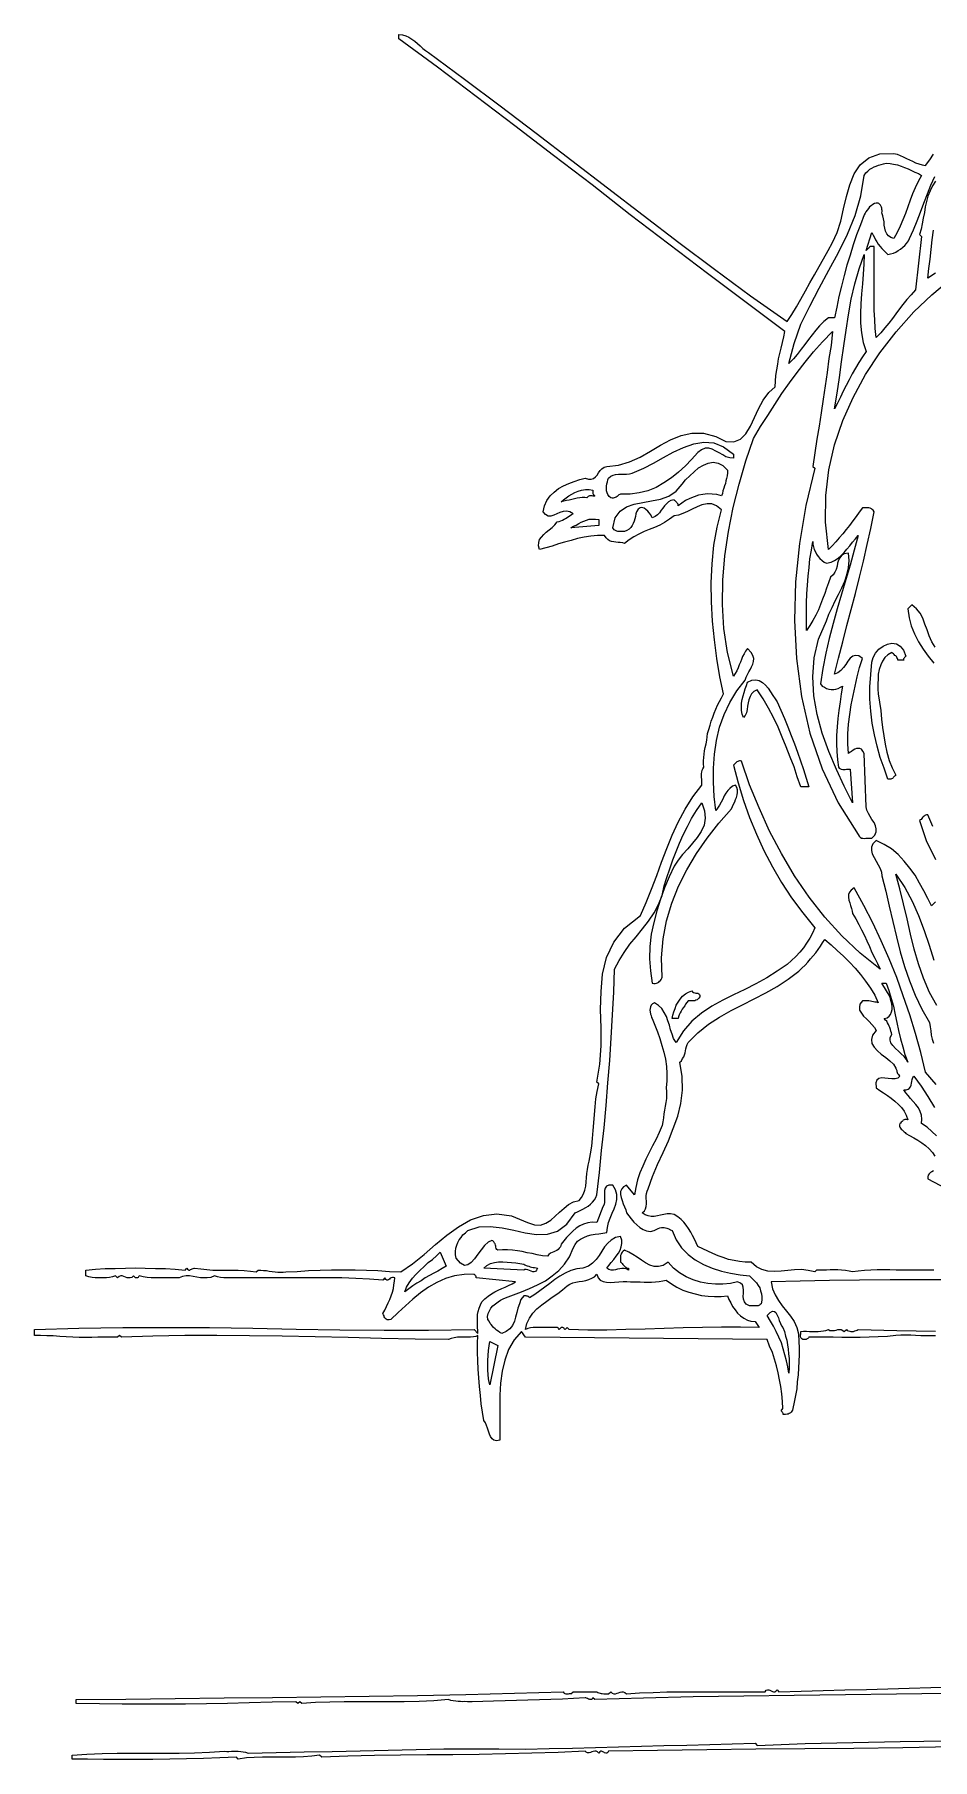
# Model space of a CAD drawing. Extents: x 0.05 to 8.44, y 0.03 to 7.1.
# Drawn here: x 0.05 to 3.03, y 0.81 to 6.55 of the extents above; entities that cross this region are included whole.
import ezdxf

# ---------------------------------------------------------------- set-up
doc = ezdxf.new("R2010")
doc.units = 0
doc.layers.add('1', color=7, linetype='Continuous')

msp = doc.modelspace()

# ---------------------------------------------------------------- linework, layer by layer
for points in [[(3.093, 2.408), (2.99, 2.408), (2.888, 2.408), (2.787, 2.407), (2.687, 2.406), (2.589, 2.403), (2.493, 2.401), (2.497, 2.378), (2.506, 2.358), (2.517, 2.339), (2.53, 2.321), (2.544, 2.304), (2.557, 2.287), (2.569, 2.269), (2.578, 2.25), (2.584, 2.228), (2.585, 2.203), (2.586, 2.182), (2.586, 2.16), (2.585, 2.137), (2.584, 2.115), (2.583, 2.092), (2.58, 2.069), (2.578, 2.046), (2.574, 2.023), (2.57, 2.001), (2.565, 1.98), (2.564, 1.975), (2.562, 1.972), (2.56, 1.968), (2.557, 1.966), (2.553, 1.964), (2.55, 1.962), (2.546, 1.961), (2.541, 1.96), (2.537, 1.96), (2.532, 1.96), (2.533, 1.962), (2.533, 1.964), (2.532, 1.966), (2.531, 1.967), (2.53, 1.969), (2.529, 1.97), (2.527, 1.972), (2.526, 1.973), (2.532, 1.98), (2.531, 2.004), (2.529, 2.029), (2.525, 2.053), (2.521, 2.076), (2.516, 2.099), (2.511, 2.122), (2.504, 2.144), (2.497, 2.166), (2.488, 2.188), (2.48, 2.21), (1.677, 2.217), (1.664, 2.236), (1.639, 2.208), (1.621, 2.176), (1.608, 2.141), (1.599, 2.104), (1.594, 2.065), (1.592, 2.025), (1.592, 1.986), (1.592, 1.947), (1.592, 1.909), (1.592, 1.875), (1.581, 1.873), (1.572, 1.875), (1.566, 1.88), (1.561, 1.887), (1.557, 1.895), (1.554, 1.905), (1.551, 1.915), (1.548, 1.924), (1.544, 1.933), (1.539, 1.94), (1.534, 1.968), (1.53, 1.996), (1.527, 2.024), (1.524, 2.053), (1.522, 2.082), (1.52, 2.111), (1.519, 2.139), (1.518, 2.168), (1.518, 2.196), (1.519, 2.223), (1.512, 2.22), (1.504, 2.218), (1.494, 2.217), (1.484, 2.217), (1.473, 2.217), (1.462, 2.217), (1.451, 2.217), (1.44, 2.215), (1.43, 2.213), (1.421, 2.21), (1.31, 2.211), (1.199, 2.213), (1.088, 2.216), (0.978, 2.218), (0.869, 2.221), (0.76, 2.222), (0.652, 2.223), (0.545, 2.223), (0.439, 2.221), (0.335, 2.217), (0.328, 2.223), (0.322, 2.217), (0.317, 2.217), (0.311, 2.217), (0.304, 2.217), (0.297, 2.217), (0.289, 2.217), (0.281, 2.217), (0.274, 2.217), (0.267, 2.217), (0.261, 2.217), (0.256, 2.217), (0.236, 2.216), (0.215, 2.216), (0.194, 2.216), (0.173, 2.217), (0.151, 2.219), (0.13, 2.22), (0.108, 2.222), (0.087, 2.222), (0.066, 2.223), (0.046, 2.223), (0.046, 2.243), (0.193, 2.247), (0.339, 2.25), (0.483, 2.25), (0.627, 2.249), (0.771, 2.247), (0.915, 2.244), (1.06, 2.242), (1.207, 2.241), (1.355, 2.241), (1.506, 2.243), (1.519, 2.23), (1.519, 2.24), (1.518, 2.25), (1.518, 2.261), (1.518, 2.271), (1.518, 2.282), (1.518, 2.293), (1.52, 2.303), (1.523, 2.314), (1.527, 2.325), (1.532, 2.335), (1.542, 2.345), (1.553, 2.354), (1.564, 2.361), (1.575, 2.368), (1.586, 2.373), (1.598, 2.379), (1.61, 2.384), (1.621, 2.389), (1.633, 2.395), (1.644, 2.401), (1.513, 2.414), (1.513, 2.416), (1.513, 2.418), (1.513, 2.42), (1.511, 2.421), (1.51, 2.423), (1.509, 2.424), (1.507, 2.426), (1.506, 2.427), (1.473, 2.426), (1.441, 2.421), (1.411, 2.412), (1.382, 2.399), (1.355, 2.383), (1.328, 2.365), (1.303, 2.344), (1.278, 2.322), (1.254, 2.299), (1.23, 2.276), (1.224, 2.275), (1.22, 2.275), (1.217, 2.275), (1.214, 2.277), (1.212, 2.279), (1.21, 2.282), (1.208, 2.285), (1.207, 2.288), (1.205, 2.292), (1.203, 2.296), (1.21, 2.307), (1.215, 2.319), (1.221, 2.331), (1.226, 2.342), (1.231, 2.355), (1.235, 2.367), (1.238, 2.379), (1.24, 2.391), (1.242, 2.403), (1.243, 2.414), (1.238, 2.416), (1.235, 2.416), (1.231, 2.415), (1.228, 2.413), (1.225, 2.41), (1.222, 2.408), (1.219, 2.407), (1.216, 2.407), (1.213, 2.409), (1.21, 2.414), (1.203, 2.407), (1.159, 2.41), (1.113, 2.412), (1.067, 2.414), (1.021, 2.414), (0.975, 2.414), (0.929, 2.414), (0.883, 2.414), (0.837, 2.414), (0.793, 2.414), (0.75, 2.414), (0.741, 2.414), (0.731, 2.414), (0.721, 2.414), (0.71, 2.414), (0.699, 2.414), (0.687, 2.414), (0.675, 2.414), (0.664, 2.416), (0.654, 2.418), (0.644, 2.421), (0.632, 2.416), (0.62, 2.414), (0.609, 2.414), (0.597, 2.415), (0.585, 2.417), (0.573, 2.419), (0.561, 2.421), (0.55, 2.421), (0.538, 2.419), (0.526, 2.414), (0.515, 2.414), (0.502, 2.414), (0.489, 2.414), (0.476, 2.414), (0.462, 2.414), (0.447, 2.414), (0.433, 2.414), (0.42, 2.416), (0.407, 2.418), (0.394, 2.421), (0.393, 2.419), (0.391, 2.418), (0.39, 2.416), (0.388, 2.415), (0.387, 2.414), (0.385, 2.414), (0.383, 2.414), (0.381, 2.414), (0.375, 2.421), (0.369, 2.416), (0.364, 2.414), (0.359, 2.414), (0.354, 2.415), (0.348, 2.417), (0.343, 2.419), (0.337, 2.421), (0.333, 2.421), (0.327, 2.419), (0.322, 2.414), (0.315, 2.421), (0.305, 2.418), (0.295, 2.416), (0.285, 2.415), (0.275, 2.414), (0.266, 2.414), (0.256, 2.414), (0.247, 2.415), (0.237, 2.416), (0.227, 2.418), (0.217, 2.421), (0.217, 2.44), (0.249, 2.443), (0.281, 2.445), (0.314, 2.446), (0.348, 2.447), (0.381, 2.448), (0.414, 2.447), (0.448, 2.446), (0.481, 2.445), (0.513, 2.443), (0.546, 2.44), (0.552, 2.447), (0.554, 2.443), (0.557, 2.441), (0.559, 2.44), (0.562, 2.44), (0.564, 2.442), (0.567, 2.443), (0.57, 2.444), (0.573, 2.446), (0.576, 2.447), (0.578, 2.447), (0.598, 2.444), (0.618, 2.442), (0.638, 2.44), (0.659, 2.44), (0.68, 2.44), (0.701, 2.44), (0.722, 2.44), (0.743, 2.439), (0.763, 2.437), (0.782, 2.434), (0.789, 2.44), (0.798, 2.44), (0.807, 2.439), (0.817, 2.439), (0.826, 2.437), (0.835, 2.436), (0.845, 2.435), (0.854, 2.433), (0.863, 2.433), (0.872, 2.433), (0.881, 2.434), (0.918, 2.436), (0.956, 2.439), (0.995, 2.44), (1.033, 2.441), (1.072, 2.441), (1.111, 2.441), (1.149, 2.44), (1.187, 2.439), (1.225, 2.436), (1.263, 2.434), (1.302, 2.461), (1.34, 2.492), (1.378, 2.525), (1.416, 2.556), (1.454, 2.584), (1.494, 2.607), (1.537, 2.622), (1.582, 2.627), (1.631, 2.62), (1.684, 2.598), (1.707, 2.591), (1.727, 2.59), (1.745, 2.596), (1.761, 2.606), (1.776, 2.619), (1.79, 2.633), (1.805, 2.646), (1.82, 2.658), (1.836, 2.667), (1.855, 2.671), (1.863, 2.682), (1.87, 2.694), (1.874, 2.706), (1.877, 2.719), (1.879, 2.733), (1.88, 2.747), (1.881, 2.761), (1.883, 2.775), (1.885, 2.789), (1.888, 2.802), (1.893, 2.827), (1.897, 2.852), (1.9, 2.878), (1.902, 2.904), (1.904, 2.93), (1.906, 2.957), (1.908, 2.983), (1.911, 3.009), (1.915, 3.034), (1.921, 3.059), (1.914, 3.065), (1.924, 3.124), (1.928, 3.185), (1.928, 3.245), (1.926, 3.306), (1.928, 3.366), (1.933, 3.424), (1.946, 3.479), (1.97, 3.53), (2.006, 3.576), (2.059, 3.618), (2.078, 3.662), (2.096, 3.706), (2.113, 3.751), (2.129, 3.796), (2.146, 3.841), (2.164, 3.886), (2.184, 3.929), (2.207, 3.972), (2.233, 4.013), (2.263, 4.052), (2.263, 4.058), (2.263, 4.064), (2.263, 4.071), (2.262, 4.077), (2.262, 4.083), (2.262, 4.09), (2.263, 4.095), (2.264, 4.101), (2.266, 4.106), (2.269, 4.111), (2.268, 4.122), (2.268, 4.132), (2.269, 4.143), (2.27, 4.155), (2.272, 4.166), (2.274, 4.177), (2.277, 4.189), (2.279, 4.201), (2.281, 4.212), (2.282, 4.223), (2.286, 4.237), (2.29, 4.251), (2.294, 4.264), (2.299, 4.278), (2.304, 4.291), (2.309, 4.304), (2.315, 4.317), (2.321, 4.33), (2.328, 4.342), (2.335, 4.355), (2.323, 4.412), (2.313, 4.472), (2.305, 4.534), (2.298, 4.597), (2.295, 4.661), (2.294, 4.724), (2.297, 4.787), (2.303, 4.849), (2.314, 4.909), (2.328, 4.967), (2.312, 4.98), (2.296, 4.986), (2.28, 4.987), (2.263, 4.983), (2.247, 4.977), (2.231, 4.969), (2.215, 4.961), (2.2, 4.954), (2.185, 4.949), (2.171, 4.947), (2.155, 4.935), (2.139, 4.924), (2.123, 4.916), (2.106, 4.908), (2.088, 4.901), (2.071, 4.894), (2.054, 4.886), (2.037, 4.877), (2.021, 4.867), (2.006, 4.855), (2, 4.857), (1.992, 4.858), (1.985, 4.858), (1.977, 4.859), (1.97, 4.86), (1.963, 4.861), (1.956, 4.864), (1.95, 4.868), (1.945, 4.873), (1.94, 4.881), (1.916, 4.881), (1.894, 4.879), (1.872, 4.876), (1.85, 4.871), (1.829, 4.865), (1.807, 4.859), (1.787, 4.853), (1.766, 4.846), (1.745, 4.84), (1.723, 4.835), (1.72, 4.847), (1.721, 4.858), (1.724, 4.868), (1.73, 4.876), (1.738, 4.884), (1.746, 4.892), (1.756, 4.9), (1.766, 4.908), (1.775, 4.917), (1.782, 4.927), (1.789, 4.928), (1.794, 4.93), (1.8, 4.932), (1.805, 4.935), (1.81, 4.938), (1.815, 4.941), (1.82, 4.944), (1.825, 4.948), (1.83, 4.951), (1.835, 4.953), (1.824, 4.96), (1.813, 4.962), (1.802, 4.961), (1.791, 4.958), (1.781, 4.953), (1.771, 4.949), (1.761, 4.946), (1.752, 4.946), (1.744, 4.951), (1.736, 4.96), (1.74, 4.98), (1.748, 4.997), (1.759, 5.013), (1.772, 5.025), (1.787, 5.037), (1.803, 5.046), (1.821, 5.054), (1.839, 5.061), (1.857, 5.067), (1.875, 5.072), (1.886, 5.068), (1.895, 5.068), (1.903, 5.071), (1.909, 5.076), (1.915, 5.082), (1.92, 5.089), (1.925, 5.097), (1.931, 5.103), (1.938, 5.108), (1.947, 5.111), (1.986, 5.115), (2.023, 5.126), (2.058, 5.142), (2.092, 5.161), (2.125, 5.181), (2.159, 5.199), (2.194, 5.213), (2.23, 5.221), (2.268, 5.221), (2.309, 5.21), (2.342, 5.194), (2.369, 5.192), (2.391, 5.201), (2.409, 5.219), (2.424, 5.244), (2.438, 5.273), (2.451, 5.302), (2.467, 5.331), (2.485, 5.356), (2.506, 5.375), (2.507, 5.394), (2.509, 5.413), (2.512, 5.432), (2.515, 5.45), (2.518, 5.468), (2.522, 5.486), (2.526, 5.504), (2.531, 5.523), (2.535, 5.541), (2.539, 5.559), (2.41, 5.655), (2.282, 5.752), (2.153, 5.849), (2.025, 5.947), (1.898, 6.046), (1.77, 6.144), (1.642, 6.242), (1.513, 6.34), (1.385, 6.437), (1.256, 6.532), (1.256, 6.546), (1.268, 6.545), (1.279, 6.542), (1.289, 6.537), (1.299, 6.531), (1.309, 6.524), (1.318, 6.516), (1.327, 6.508), (1.336, 6.5), (1.345, 6.493), (1.355, 6.486), (1.474, 6.398), (1.593, 6.309), (1.712, 6.218), (1.831, 6.127), (1.949, 6.037), (2.068, 5.946), (2.186, 5.855), (2.305, 5.766), (2.425, 5.678), (2.546, 5.592), (2.562, 5.616), (2.577, 5.641), (2.592, 5.667), (2.607, 5.694), (2.622, 5.721), (2.637, 5.747), (2.652, 5.775), (2.667, 5.801), (2.682, 5.828), (2.697, 5.855), (2.712, 5.888), (2.724, 5.926), (2.733, 5.967), (2.743, 6.008), (2.754, 6.047), (2.769, 6.083), (2.789, 6.113), (2.817, 6.136), (2.854, 6.149), (2.901, 6.151), (2.912, 6.148), (2.922, 6.144), (2.932, 6.139), (2.943, 6.134), (2.953, 6.129), (2.963, 6.125), (2.973, 6.12), (2.984, 6.116), (2.995, 6.113), (3.006, 6.111), (3.02, 6.129), (3.032, 6.148)], [(2.94, 4.48), (2.939, 4.479), (2.937, 4.477), (2.936, 4.476), (2.935, 4.474), (2.934, 4.472), (2.933, 4.471), (2.933, 4.469), (2.934, 4.467), (2.914, 4.467), (2.914, 4.47), (2.913, 4.473), (2.911, 4.476), (2.909, 4.479), (2.907, 4.481), (2.904, 4.483), (2.902, 4.486), (2.899, 4.488), (2.896, 4.49), (2.894, 4.493), (2.881, 4.485), (2.871, 4.476), (2.863, 4.464), (2.857, 4.451), (2.852, 4.436), (2.849, 4.421), (2.848, 4.405), (2.847, 4.388), (2.847, 4.371), (2.848, 4.355), (2.853, 4.327), (2.857, 4.3), (2.86, 4.271), (2.863, 4.243), (2.867, 4.215), (2.872, 4.188), (2.877, 4.161), (2.885, 4.134), (2.895, 4.109), (2.907, 4.085), (2.905, 4.083), (2.903, 4.081), (2.9, 4.078), (2.898, 4.076), (2.896, 4.074), (2.893, 4.073), (2.891, 4.071), (2.888, 4.071), (2.885, 4.071), (2.881, 4.072), (2.868, 4.108), (2.855, 4.144), (2.845, 4.181), (2.836, 4.219), (2.829, 4.258), (2.824, 4.298), (2.821, 4.337), (2.821, 4.378), (2.824, 4.419), (2.828, 4.46), (2.832, 4.476), (2.84, 4.49), (2.851, 4.503), (2.865, 4.513), (2.879, 4.52), (2.894, 4.523), (2.909, 4.521), (2.922, 4.514), (2.933, 4.5), (2.94, 4.48)], [(2.513, 4.328), (2.525, 4.301), (2.537, 4.273), (2.548, 4.245), (2.56, 4.217), (2.571, 4.189), (2.581, 4.161), (2.591, 4.132), (2.6, 4.104), (2.609, 4.075), (2.618, 4.046), (2.592, 4.046), (2.58, 4.079), (2.569, 4.112), (2.556, 4.145), (2.543, 4.179), (2.53, 4.211), (2.516, 4.244), (2.501, 4.276), (2.484, 4.307), (2.466, 4.338), (2.447, 4.368), (2.436, 4.363), (2.428, 4.355), (2.423, 4.346), (2.419, 4.335), (2.417, 4.325), (2.415, 4.314), (2.413, 4.303), (2.411, 4.292), (2.407, 4.283), (2.401, 4.276), (2.397, 4.288), (2.395, 4.3), (2.394, 4.312), (2.395, 4.324), (2.397, 4.336), (2.4, 4.348), (2.403, 4.36), (2.407, 4.372), (2.411, 4.383), (2.414, 4.394), (2.429, 4.4), (2.442, 4.402), (2.453, 4.399), (2.464, 4.393), (2.474, 4.384), (2.483, 4.374), (2.491, 4.362), (2.499, 4.35), (2.506, 4.339), (2.513, 4.328)], [(2.256, 3.348), (2.253, 3.344), (2.25, 3.34), (2.247, 3.338), (2.243, 3.337), (2.239, 3.335), (2.235, 3.335), (2.23, 3.335), (2.226, 3.335), (2.221, 3.335), (2.217, 3.335), (2.213, 3.329), (2.209, 3.324), (2.206, 3.318), (2.201, 3.312), (2.198, 3.307), (2.194, 3.301), (2.191, 3.295), (2.188, 3.289), (2.185, 3.282), (2.184, 3.276), (2.164, 3.276), (2.166, 3.287), (2.17, 3.298), (2.174, 3.31), (2.178, 3.321), (2.184, 3.331), (2.191, 3.341), (2.199, 3.35), (2.208, 3.358), (2.218, 3.364), (2.23, 3.368), (2.232, 3.365), (2.235, 3.363), (2.239, 3.362), (2.243, 3.361), (2.246, 3.361), (2.25, 3.36), (2.253, 3.358), (2.255, 3.356), (2.256, 3.353), (2.256, 3.348)], [(3.039, 2.222), (3.023, 2.222), (3.006, 2.222), (2.99, 2.222), (2.973, 2.223), (2.957, 2.224), (2.94, 2.224), (2.924, 2.224), (2.907, 2.223), (2.879, 2.22), (2.849, 2.218), (2.819, 2.217), (2.789, 2.216), (2.758, 2.216), (2.728, 2.216), (2.699, 2.217), (2.67, 2.217), (2.643, 2.217), (2.618, 2.217), (2.617, 2.215), (2.615, 2.213), (2.613, 2.212), (2.611, 2.211), (2.609, 2.21), (2.606, 2.21), (2.604, 2.21), (2.601, 2.21), (2.598, 2.21), (2.595, 2.212), (2.593, 2.214), (2.592, 2.216), (2.591, 2.219), (2.591, 2.222), (2.591, 2.225), (2.592, 2.228), (2.592, 2.231), (2.592, 2.233), (2.592, 2.236), (2.601, 2.237), (2.611, 2.237), (2.62, 2.236), (2.63, 2.236), (2.639, 2.236), (2.649, 2.236), (2.658, 2.237), (2.667, 2.238), (2.675, 2.24), (2.684, 2.243), (2.688, 2.24), (2.693, 2.239), (2.698, 2.239), (2.703, 2.24), (2.709, 2.241), (2.715, 2.243), (2.721, 2.243), (2.726, 2.243), (2.731, 2.24), (2.736, 2.236), (2.743, 2.243), (2.746, 2.24), (2.75, 2.238), (2.754, 2.237), (2.758, 2.236), (2.763, 2.236), (2.767, 2.236), (2.771, 2.238), (2.775, 2.239), (2.779, 2.241), (2.782, 2.243), (2.911, 2.239), (3.039, 2.237)], [(3.078, 1.033), (2.909, 1.031), (2.74, 1.029), (2.57, 1.027), (2.402, 1.025), (2.234, 1.022), (2.069, 1.018), (1.907, 1.013), (1.901, 1.019), (1.899, 1.016), (1.896, 1.013), (1.894, 1.013), (1.891, 1.013), (1.888, 1.014), (1.886, 1.015), (1.883, 1.017), (1.88, 1.018), (1.877, 1.019), (1.875, 1.019), (1.837, 1.017), (1.8, 1.015), (1.761, 1.013), (1.723, 1.012), (1.685, 1.011), (1.647, 1.01), (1.609, 1.009), (1.571, 1.008), (1.535, 1.007), (1.5, 1.006), (1.492, 1.006), (1.484, 1.006), (1.476, 1.007), (1.469, 1.006), (1.461, 1.007), (1.453, 1.007), (1.446, 1.008), (1.437, 1.009), (1.429, 1.01), (1.421, 1.013), (1.372, 1.009), (1.324, 1.007), (1.274, 1.006), (1.224, 1.006), (1.174, 1.006), (1.125, 1.006), (1.075, 1.006), (1.027, 1.005), (0.979, 1.003), (0.934, 1), (0.927, 1.006), (0.921, 1), (0.914, 1.006), (0.835, 1.004), (0.759, 1.002), (0.687, 1), (0.617, 0.999), (0.548, 0.998), (0.479, 0.998), (0.409, 0.998), (0.337, 0.998), (0.262, 0.999), (0.184, 1), (0.184, 1.013), (0.349, 1.015), (0.513, 1.017), (0.676, 1.019), (0.837, 1.02), (0.997, 1.022), (1.158, 1.024), (1.318, 1.027), (1.479, 1.03), (1.64, 1.034), (1.802, 1.039), (1.804, 1.036), (1.806, 1.034), (1.808, 1.033), (1.811, 1.032), (1.814, 1.032), (1.817, 1.032), (1.82, 1.032), (1.823, 1.033), (1.826, 1.033), (1.828, 1.032), (1.835, 1.039), (1.841, 1.039), (1.849, 1.039), (1.857, 1.039), (1.865, 1.039), (1.875, 1.039), (1.884, 1.039), (1.892, 1.039), (1.9, 1.039), (1.908, 1.039), (1.914, 1.039), (1.917, 1.037), (1.921, 1.035), (1.925, 1.034), (1.928, 1.033), (1.932, 1.033), (1.937, 1.032), (1.941, 1.032), (1.945, 1.032), (1.949, 1.032), (1.953, 1.032), (1.96, 1.039), (1.965, 1.034), (1.971, 1.032), (1.976, 1.032), (1.981, 1.034), (1.986, 1.036), (1.992, 1.038), (1.997, 1.039), (2.002, 1.039), (2.007, 1.037), (2.013, 1.032), (2.056, 1.035), (2.101, 1.037), (2.147, 1.039), (2.194, 1.039), (2.242, 1.039), (2.289, 1.039), (2.336, 1.039), (2.383, 1.039), (2.429, 1.039), (2.473, 1.039), (2.477, 1.044), (2.481, 1.046), (2.485, 1.046), (2.489, 1.044), (2.493, 1.042), (2.497, 1.04), (2.501, 1.039), (2.505, 1.039), (2.509, 1.041), (2.513, 1.046), (2.519, 1.039), (2.593, 1.041), (2.666, 1.043), (2.738, 1.045), (2.81, 1.047), (2.881, 1.049), (2.952, 1.051), (3.024, 1.053), (3.096, 1.055)], [(3.093, 0.856), (2.93, 0.853), (2.768, 0.851), (2.605, 0.849), (2.442, 0.848), (2.279, 0.846), (2.116, 0.844), (1.953, 0.842), (1.95, 0.837), (1.947, 0.835), (1.944, 0.835), (1.94, 0.836), (1.937, 0.838), (1.934, 0.84), (1.93, 0.842), (1.927, 0.842), (1.924, 0.84), (1.921, 0.835), (1.916, 0.84), (1.912, 0.842), (1.907, 0.842), (1.902, 0.841), (1.897, 0.839), (1.893, 0.837), (1.888, 0.836), (1.883, 0.836), (1.879, 0.838), (1.875, 0.842), (1.786, 0.837), (1.698, 0.835), (1.611, 0.833), (1.523, 0.831), (1.436, 0.83), (1.349, 0.829), (1.262, 0.828), (1.175, 0.827), (1.087, 0.825), (1, 0.822), (0.993, 0.828), (0.967, 0.825), (0.94, 0.823), (0.913, 0.822), (0.886, 0.822), (0.858, 0.822), (0.831, 0.822), (0.803, 0.822), (0.776, 0.821), (0.75, 0.819), (0.723, 0.815), (0.717, 0.822), (0.662, 0.819), (0.607, 0.817), (0.551, 0.816), (0.495, 0.815), (0.439, 0.814), (0.384, 0.814), (0.328, 0.814), (0.275, 0.814), (0.222, 0.815), (0.171, 0.815), (0.171, 0.828), (0.22, 0.832), (0.271, 0.834), (0.321, 0.835), (0.372, 0.835), (0.424, 0.835), (0.475, 0.835), (0.526, 0.835), (0.577, 0.836), (0.627, 0.838), (0.677, 0.842), (0.685, 0.841), (0.692, 0.841), (0.7, 0.842), (0.708, 0.842), (0.715, 0.842), (0.723, 0.842), (0.731, 0.841), (0.739, 0.84), (0.747, 0.838), (0.756, 0.835), (0.849, 0.837), (0.942, 0.839), (1.035, 0.841), (1.128, 0.843), (1.221, 0.845), (1.314, 0.847), (1.406, 0.849), (1.497, 0.849), (1.588, 0.849), (1.677, 0.848), (1.756, 0.85), (1.833, 0.852), (1.91, 0.854), (1.986, 0.856), (2.062, 0.858), (2.137, 0.86), (2.213, 0.862), (2.289, 0.864), (2.364, 0.866), (2.44, 0.868), (2.447, 0.861), (2.606, 0.867), (2.764, 0.871), (2.922, 0.874), (3.079, 0.876)]]:
    msp.add_lwpolyline(points)
at = {"layer": '1'}
for points in [[(2.993, 6.078), (2.981, 6.058), (2.972, 6.037), (2.963, 6.016), (2.955, 5.995), (2.947, 5.973), (2.939, 5.951), (2.931, 5.93), (2.922, 5.909), (2.912, 5.888), (2.901, 5.868), (2.891, 5.871), (2.883, 5.877), (2.877, 5.884), (2.873, 5.892), (2.871, 5.902), (2.869, 5.912), (2.868, 5.923), (2.866, 5.934), (2.864, 5.944), (2.861, 5.953), (2.862, 5.958), (2.862, 5.961), (2.861, 5.965), (2.861, 5.969), (2.86, 5.972), (2.858, 5.975), (2.856, 5.979), (2.854, 5.981), (2.851, 5.984), (2.848, 5.986), (2.842, 5.986), (2.836, 5.984), (2.831, 5.981), (2.825, 5.977), (2.82, 5.973), (2.816, 5.968), (2.812, 5.962), (2.808, 5.957), (2.805, 5.952), (2.802, 5.947), (2.79, 5.914), (2.777, 5.88), (2.766, 5.847), (2.756, 5.813), (2.745, 5.779), (2.736, 5.745), (2.727, 5.71), (2.718, 5.675), (2.711, 5.64), (2.703, 5.605), (2.684, 5.605), (2.668, 5.592), (2.654, 5.578), (2.641, 5.563), (2.629, 5.548), (2.617, 5.532), (2.605, 5.516), (2.593, 5.5), (2.58, 5.483), (2.567, 5.468), (2.552, 5.453), (2.569, 5.519), (2.592, 5.583), (2.621, 5.643), (2.652, 5.703), (2.685, 5.763), (2.717, 5.822), (2.747, 5.883), (2.772, 5.945), (2.791, 6.01), (2.802, 6.078), (2.808, 6.086), (2.814, 6.092), (2.821, 6.098), (2.828, 6.102), (2.835, 6.106), (2.842, 6.109), (2.85, 6.112), (2.858, 6.114), (2.866, 6.116), (2.875, 6.118), (2.888, 6.117), (2.9, 6.115), (2.913, 6.113), (2.925, 6.109), (2.936, 6.104), (2.948, 6.1), (2.959, 6.094), (2.97, 6.089), (2.982, 6.084), (2.993, 6.078)], [(3.039, 6.059), (3.029, 6.043), (3.021, 6.026), (3.014, 6.009), (3.009, 5.991), (3.005, 5.973), (3.002, 5.955), (2.998, 5.936), (2.995, 5.917), (2.991, 5.899), (2.986, 5.881), (2.993, 5.875), (2.973, 5.697), (2.958, 5.681), (2.944, 5.665), (2.931, 5.649), (2.919, 5.634), (2.907, 5.618), (2.896, 5.602), (2.884, 5.587), (2.871, 5.571), (2.857, 5.555), (2.842, 5.539), (2.839, 5.569), (2.837, 5.599), (2.835, 5.629), (2.835, 5.661), (2.835, 5.692), (2.835, 5.723), (2.835, 5.754), (2.835, 5.784), (2.835, 5.813), (2.835, 5.842), (2.831, 5.842), (2.828, 5.842), (2.826, 5.842), (2.823, 5.841), (2.82, 5.839), (2.818, 5.837), (2.816, 5.835), (2.813, 5.833), (2.811, 5.831), (2.809, 5.828), (2.828, 5.888), (2.832, 5.879), (2.836, 5.872), (2.84, 5.864), (2.844, 5.857), (2.849, 5.849), (2.855, 5.842), (2.861, 5.835), (2.867, 5.828), (2.874, 5.822), (2.881, 5.815), (2.89, 5.817), (2.899, 5.819), (2.907, 5.823), (2.915, 5.828), (2.923, 5.833), (2.93, 5.839), (2.937, 5.845), (2.943, 5.852), (2.949, 5.86), (2.953, 5.868), (2.966, 5.897), (2.978, 5.927), (2.989, 5.956), (3, 5.986), (3.012, 6.016), (3.024, 6.045), (3.037, 6.074)], [(3.039, 5.753), (3.013, 5.736), (3.017, 5.768), (3.021, 5.8), (3.025, 5.832), (3.028, 5.864), (3.032, 5.896)], [(2.809, 5.493), (2.796, 5.475), (2.784, 5.456), (2.773, 5.437), (2.762, 5.418), (2.752, 5.399), (2.742, 5.38), (2.732, 5.361), (2.723, 5.341), (2.713, 5.321), (2.703, 5.302), (2.712, 5.354), (2.72, 5.406), (2.727, 5.458), (2.734, 5.511), (2.742, 5.563), (2.75, 5.615), (2.759, 5.667), (2.771, 5.717), (2.785, 5.767), (2.802, 5.815), (2.801, 5.783), (2.799, 5.75), (2.797, 5.717), (2.793, 5.684), (2.791, 5.651), (2.79, 5.619), (2.79, 5.587), (2.793, 5.555), (2.799, 5.523), (2.809, 5.493)], [(3.041, 3.057), (3.006, 3.098), (2.99, 3.163), (2.973, 3.226), (2.954, 3.289), (2.932, 3.352), (2.91, 3.413), (2.885, 3.474), (2.859, 3.534), (2.831, 3.594), (2.801, 3.652), (2.769, 3.71), (2.759, 3.703), (2.753, 3.696), (2.75, 3.688), (2.75, 3.679), (2.751, 3.67), (2.754, 3.661), (2.757, 3.652), (2.76, 3.642), (2.762, 3.633), (2.763, 3.625), (2.774, 3.607), (2.784, 3.589), (2.793, 3.571), (2.803, 3.552), (2.811, 3.534), (2.82, 3.515), (2.828, 3.496), (2.837, 3.477), (2.846, 3.459), (2.855, 3.44), (2.789, 3.493), (2.728, 3.551), (2.671, 3.613), (2.619, 3.68), (2.571, 3.75), (2.527, 3.824), (2.488, 3.899), (2.453, 3.976), (2.421, 4.053), (2.394, 4.131), (2.391, 4.132), (2.388, 4.132), (2.385, 4.131), (2.382, 4.13), (2.379, 4.129), (2.377, 4.127), (2.375, 4.125), (2.372, 4.122), (2.37, 4.12), (2.368, 4.118), (2.384, 4.059), (2.401, 4.001), (2.421, 3.944), (2.444, 3.889), (2.469, 3.834), (2.497, 3.78), (2.527, 3.728), (2.561, 3.677), (2.598, 3.627), (2.638, 3.578), (2.63, 3.56), (2.621, 3.543), (2.611, 3.527), (2.6, 3.511), (2.588, 3.497), (2.575, 3.482), (2.561, 3.469), (2.546, 3.456), (2.53, 3.445), (2.513, 3.434), (2.479, 3.411), (2.442, 3.391), (2.406, 3.373), (2.368, 3.355), (2.332, 3.337), (2.296, 3.317), (2.262, 3.294), (2.23, 3.267), (2.202, 3.235), (2.177, 3.197), (2.169, 3.21), (2.164, 3.224), (2.159, 3.239), (2.155, 3.254), (2.15, 3.269), (2.145, 3.283), (2.138, 3.296), (2.13, 3.309), (2.119, 3.319), (2.105, 3.328), (2.099, 3.325), (2.095, 3.321), (2.092, 3.315), (2.091, 3.31), (2.09, 3.304), (2.091, 3.298), (2.092, 3.291), (2.094, 3.286), (2.096, 3.28), (2.098, 3.276), (2.107, 3.254), (2.115, 3.232), (2.123, 3.21), (2.13, 3.187), (2.137, 3.164), (2.142, 3.141), (2.145, 3.117), (2.147, 3.094), (2.147, 3.069), (2.144, 3.046), (2.145, 3.034), (2.145, 3.022), (2.145, 3.01), (2.143, 2.997), (2.141, 2.985), (2.139, 2.972), (2.137, 2.959), (2.135, 2.946), (2.133, 2.933), (2.131, 2.921), (2.121, 2.898), (2.111, 2.875), (2.099, 2.853), (2.088, 2.831), (2.077, 2.809), (2.067, 2.786), (2.057, 2.763), (2.049, 2.74), (2.043, 2.715), (2.039, 2.69), (2.013, 2.723), (2.003, 2.717), (1.997, 2.71), (1.993, 2.701), (1.993, 2.691), (1.995, 2.681), (1.998, 2.671), (2.002, 2.66), (2.006, 2.65), (2.01, 2.64), (2.013, 2.631), (2.02, 2.621), (2.028, 2.611), (2.037, 2.6), (2.047, 2.591), (2.057, 2.582), (2.068, 2.575), (2.079, 2.571), (2.092, 2.569), (2.104, 2.572), (2.118, 2.578), (2.123, 2.581), (2.129, 2.582), (2.133, 2.582), (2.138, 2.582), (2.142, 2.581), (2.146, 2.58), (2.15, 2.578), (2.155, 2.576), (2.159, 2.574), (2.164, 2.572), (2.177, 2.541), (2.195, 2.514), (2.217, 2.492), (2.241, 2.474), (2.268, 2.459), (2.297, 2.447), (2.328, 2.437), (2.358, 2.43), (2.39, 2.425), (2.421, 2.421), (2.429, 2.413), (2.437, 2.406), (2.444, 2.398), (2.45, 2.389), (2.455, 2.381), (2.458, 2.371), (2.461, 2.361), (2.462, 2.351), (2.462, 2.34), (2.46, 2.328), (2.457, 2.326), (2.454, 2.324), (2.45, 2.322), (2.446, 2.321), (2.442, 2.321), (2.437, 2.321), (2.433, 2.322), (2.429, 2.322), (2.425, 2.322), (2.421, 2.322), (2.41, 2.327), (2.404, 2.335), (2.401, 2.344), (2.4, 2.354), (2.401, 2.363), (2.401, 2.374), (2.4, 2.383), (2.398, 2.391), (2.391, 2.397), (2.381, 2.401), (2.358, 2.396), (2.333, 2.394), (2.308, 2.394), (2.283, 2.396), (2.258, 2.4), (2.234, 2.408), (2.211, 2.418), (2.189, 2.431), (2.169, 2.447), (2.151, 2.467), (2.134, 2.456), (2.119, 2.452), (2.104, 2.452), (2.09, 2.457), (2.076, 2.464), (2.062, 2.473), (2.048, 2.483), (2.034, 2.492), (2.02, 2.5), (2.006, 2.506), (2.002, 2.503), (1.998, 2.5), (1.996, 2.497), (1.995, 2.493), (1.993, 2.489), (1.993, 2.485), (1.993, 2.48), (1.993, 2.476), (1.993, 2.471), (1.993, 2.467), (1.995, 2.465), (1.998, 2.462), (2, 2.459), (2.003, 2.457), (2.005, 2.454), (2.007, 2.452), (2.01, 2.45), (2.013, 2.448), (2.016, 2.447), (2.019, 2.447), (2.019, 2.44), (2.011, 2.444), (2.004, 2.446), (1.997, 2.446), (1.99, 2.444), (1.983, 2.443), (1.976, 2.441), (1.969, 2.44), (1.962, 2.44), (1.954, 2.442), (1.947, 2.447), (1.954, 2.456), (1.962, 2.466), (1.97, 2.476), (1.978, 2.486), (1.986, 2.496), (1.991, 2.506), (1.995, 2.518), (1.997, 2.529), (1.997, 2.54), (1.993, 2.552), (1.976, 2.548), (1.962, 2.54), (1.95, 2.53), (1.94, 2.517), (1.931, 2.503), (1.922, 2.489), (1.912, 2.475), (1.9, 2.463), (1.886, 2.453), (1.868, 2.447), (1.847, 2.444), (1.828, 2.439), (1.809, 2.43), (1.791, 2.42), (1.775, 2.409), (1.758, 2.396), (1.741, 2.384), (1.725, 2.371), (1.708, 2.359), (1.69, 2.348), (1.689, 2.35), (1.687, 2.352), (1.686, 2.353), (1.684, 2.354), (1.682, 2.354), (1.679, 2.355), (1.676, 2.355), (1.673, 2.355), (1.671, 2.355), (1.662, 2.342), (1.657, 2.328), (1.652, 2.314), (1.648, 2.299), (1.644, 2.284), (1.64, 2.27), (1.634, 2.256), (1.625, 2.245), (1.613, 2.236), (1.598, 2.23), (1.592, 2.233), (1.586, 2.237), (1.581, 2.241), (1.576, 2.245), (1.571, 2.249), (1.567, 2.254), (1.563, 2.259), (1.56, 2.263), (1.556, 2.27), (1.552, 2.276), (1.551, 2.286), (1.553, 2.296), (1.557, 2.305), (1.562, 2.314), (1.569, 2.321), (1.577, 2.328), (1.586, 2.335), (1.594, 2.34), (1.603, 2.345), (1.611, 2.348), (1.637, 2.358), (1.664, 2.368), (1.69, 2.379), (1.717, 2.391), (1.743, 2.405), (1.766, 2.421), (1.788, 2.439), (1.807, 2.46), (1.823, 2.484), (1.835, 2.513), (1.842, 2.525), (1.85, 2.536), (1.86, 2.543), (1.871, 2.549), (1.883, 2.554), (1.895, 2.557), (1.908, 2.56), (1.921, 2.561), (1.934, 2.563), (1.947, 2.565), (1.949, 2.582), (1.953, 2.598), (1.958, 2.613), (1.965, 2.629), (1.972, 2.644), (1.977, 2.659), (1.98, 2.675), (1.98, 2.691), (1.976, 2.707), (1.967, 2.723), (1.954, 2.722), (1.946, 2.719), (1.942, 2.713), (1.939, 2.705), (1.939, 2.696), (1.94, 2.686), (1.94, 2.676), (1.94, 2.666), (1.938, 2.658), (1.934, 2.651), (1.914, 2.598), (1.899, 2.599), (1.884, 2.597), (1.87, 2.593), (1.858, 2.587), (1.845, 2.58), (1.834, 2.57), (1.824, 2.56), (1.813, 2.549), (1.804, 2.538), (1.796, 2.526), (1.793, 2.518), (1.789, 2.513), (1.785, 2.509), (1.781, 2.505), (1.776, 2.503), (1.771, 2.501), (1.766, 2.499), (1.76, 2.496), (1.755, 2.492), (1.75, 2.486), (1.733, 2.488), (1.716, 2.491), (1.699, 2.495), (1.683, 2.498), (1.666, 2.502), (1.65, 2.504), (1.634, 2.507), (1.617, 2.508), (1.601, 2.508), (1.585, 2.506), (1.582, 2.509), (1.58, 2.512), (1.579, 2.516), (1.578, 2.52), (1.577, 2.523), (1.576, 2.527), (1.574, 2.53), (1.572, 2.534), (1.569, 2.537), (1.565, 2.539), (1.553, 2.533), (1.541, 2.522), (1.53, 2.508), (1.519, 2.493), (1.508, 2.478), (1.497, 2.466), (1.486, 2.458), (1.474, 2.456), (1.461, 2.463), (1.447, 2.48), (1.445, 2.491), (1.445, 2.502), (1.446, 2.513), (1.449, 2.523), (1.452, 2.532), (1.457, 2.541), (1.463, 2.549), (1.469, 2.557), (1.478, 2.564), (1.486, 2.572), (1.523, 2.584), (1.56, 2.585), (1.599, 2.581), (1.638, 2.573), (1.676, 2.564), (1.714, 2.559), (1.75, 2.56), (1.783, 2.57), (1.814, 2.593), (1.842, 2.631), (1.85, 2.634), (1.859, 2.638), (1.868, 2.643), (1.877, 2.648), (1.885, 2.653), (1.893, 2.659), (1.9, 2.666), (1.906, 2.674), (1.911, 2.682), (1.914, 2.69), (1.923, 2.764), (1.93, 2.838), (1.938, 2.913), (1.945, 2.987), (1.951, 3.062), (1.957, 3.137), (1.962, 3.212), (1.966, 3.288), (1.97, 3.364), (1.973, 3.44), (1.988, 3.469), (2.005, 3.496), (2.024, 3.523), (2.045, 3.548), (2.066, 3.574), (2.086, 3.6), (2.104, 3.627), (2.119, 3.655), (2.131, 3.685), (2.138, 3.717), (2.147, 3.745), (2.157, 3.774), (2.167, 3.803), (2.178, 3.831), (2.189, 3.859), (2.201, 3.887), (2.215, 3.914), (2.229, 3.941), (2.245, 3.967), (2.263, 3.993), (2.272, 3.966), (2.274, 3.942), (2.27, 3.919), (2.261, 3.898), (2.247, 3.878), (2.232, 3.859), (2.216, 3.84), (2.199, 3.821), (2.184, 3.802), (2.171, 3.782), (2.154, 3.747), (2.139, 3.71), (2.125, 3.673), (2.113, 3.634), (2.103, 3.595), (2.095, 3.556), (2.09, 3.516), (2.089, 3.475), (2.092, 3.435), (2.098, 3.394), (2.103, 3.393), (2.108, 3.393), (2.112, 3.394), (2.116, 3.395), (2.12, 3.397), (2.122, 3.4), (2.125, 3.403), (2.128, 3.406), (2.13, 3.41), (2.131, 3.414), (2.129, 3.478), (2.134, 3.541), (2.145, 3.601), (2.163, 3.659), (2.185, 3.716), (2.213, 3.77), (2.245, 3.824), (2.28, 3.875), (2.319, 3.925), (2.361, 3.973), (2.365, 3.981), (2.368, 3.988), (2.372, 3.996), (2.375, 4.004), (2.378, 4.011), (2.38, 4.02), (2.381, 4.027), (2.381, 4.036), (2.379, 4.044), (2.375, 4.052), (2.365, 4.048), (2.356, 4.041), (2.349, 4.034), (2.343, 4.025), (2.337, 4.016), (2.332, 4.005), (2.327, 3.995), (2.321, 3.985), (2.315, 3.975), (2.309, 3.967), (2.304, 4.014), (2.301, 4.062), (2.301, 4.108), (2.305, 4.155), (2.312, 4.2), (2.322, 4.244), (2.337, 4.286), (2.356, 4.326), (2.379, 4.365), (2.407, 4.401), (2.41, 4.41), (2.414, 4.419), (2.419, 4.428), (2.424, 4.437), (2.428, 4.445), (2.432, 4.454), (2.434, 4.463), (2.435, 4.473), (2.432, 4.483), (2.427, 4.493), (2.414, 4.506), (2.408, 4.497), (2.403, 4.488), (2.398, 4.479), (2.395, 4.469), (2.391, 4.46), (2.387, 4.451), (2.384, 4.441), (2.379, 4.432), (2.374, 4.423), (2.368, 4.414), (2.348, 4.493), (2.336, 4.572), (2.331, 4.652), (2.332, 4.733), (2.339, 4.814), (2.351, 4.894), (2.367, 4.974), (2.387, 5.052), (2.409, 5.129), (2.434, 5.203), (2.458, 5.243), (2.482, 5.28), (2.505, 5.317), (2.529, 5.353), (2.554, 5.388), (2.579, 5.423), (2.606, 5.457), (2.634, 5.491), (2.664, 5.525), (2.697, 5.559), (2.692, 5.513), (2.685, 5.469), (2.679, 5.423), (2.673, 5.379), (2.666, 5.334), (2.659, 5.289), (2.652, 5.245), (2.645, 5.201), (2.638, 5.156), (2.631, 5.111), (2.638, 5.105), (2.608, 4.981), (2.587, 4.855), (2.574, 4.727), (2.571, 4.599), (2.577, 4.472), (2.594, 4.346), (2.622, 4.224), (2.662, 4.106), (2.716, 3.993), (2.782, 3.888), (2.785, 3.882), (2.789, 3.879), (2.793, 3.876), (2.798, 3.875), (2.803, 3.874), (2.808, 3.875), (2.813, 3.875), (2.818, 3.875), (2.824, 3.875), (2.828, 3.875), (2.837, 3.886), (2.842, 3.896), (2.842, 3.907), (2.84, 3.917), (2.835, 3.928), (2.828, 3.938), (2.822, 3.948), (2.816, 3.958), (2.811, 3.969), (2.809, 3.98), (2.802, 4.157), (2.798, 4.165), (2.793, 4.171), (2.788, 4.173), (2.782, 4.174), (2.777, 4.173), (2.771, 4.171), (2.766, 4.168), (2.76, 4.164), (2.755, 4.161), (2.75, 4.157), (2.748, 4.189), (2.748, 4.222), (2.75, 4.254), (2.754, 4.286), (2.759, 4.318), (2.765, 4.35), (2.772, 4.381), (2.779, 4.412), (2.787, 4.443), (2.796, 4.473), (2.784, 4.481), (2.773, 4.483), (2.764, 4.48), (2.756, 4.474), (2.748, 4.464), (2.741, 4.453), (2.733, 4.443), (2.724, 4.433), (2.715, 4.425), (2.703, 4.421), (2.717, 4.474), (2.731, 4.528), (2.745, 4.582), (2.759, 4.635), (2.773, 4.689), (2.787, 4.743), (2.8, 4.796), (2.812, 4.851), (2.824, 4.905), (2.835, 4.96), (2.832, 4.965), (2.829, 4.968), (2.826, 4.97), (2.822, 4.972), (2.818, 4.973), (2.814, 4.973), (2.809, 4.973), (2.805, 4.973), (2.8, 4.973), (2.796, 4.973), (2.785, 4.959), (2.775, 4.944), (2.764, 4.93), (2.753, 4.915), (2.742, 4.901), (2.731, 4.887), (2.719, 4.873), (2.708, 4.86), (2.696, 4.847), (2.684, 4.835), (2.674, 4.925), (2.675, 5.014), (2.685, 5.099), (2.704, 5.182), (2.731, 5.263), (2.765, 5.34), (2.807, 5.416), (2.854, 5.488), (2.908, 5.558), (2.967, 5.625), (3.027, 5.681), (3.089, 5.733)], [(2.368, 5.151), (2.368, 5.138), (2.356, 5.139), (2.343, 5.143), (2.332, 5.149), (2.32, 5.156), (2.309, 5.162), (2.297, 5.168), (2.286, 5.171), (2.274, 5.171), (2.262, 5.166), (2.25, 5.157), (2.229, 5.134), (2.208, 5.113), (2.185, 5.092), (2.162, 5.073), (2.137, 5.056), (2.111, 5.041), (2.083, 5.03), (2.055, 5.023), (2.025, 5.019), (1.993, 5.019), (1.99, 5.018), (1.987, 5.016), (1.984, 5.013), (1.981, 5.011), (1.978, 5.009), (1.975, 5.007), (1.972, 5.006), (1.968, 5.005), (1.965, 5.005), (1.96, 5.006), (1.955, 5.011), (1.951, 5.017), (1.948, 5.023), (1.946, 5.03), (1.946, 5.038), (1.946, 5.045), (1.947, 5.053), (1.949, 5.06), (1.951, 5.066), (1.953, 5.072), (1.96, 5.078), (1.968, 5.082), (1.976, 5.084), (1.986, 5.085), (1.995, 5.085), (2.004, 5.085), (2.013, 5.085), (2.023, 5.086), (2.031, 5.088), (2.039, 5.092), (2.07, 5.105), (2.102, 5.122), (2.135, 5.14), (2.168, 5.158), (2.202, 5.174), (2.236, 5.186), (2.269, 5.191), (2.303, 5.189), (2.335, 5.176), (2.368, 5.151)], [(2.348, 5.098), (2.348, 5.089), (2.347, 5.08), (2.345, 5.071), (2.343, 5.063), (2.341, 5.054), (2.338, 5.046), (2.336, 5.038), (2.333, 5.03), (2.331, 5.021), (2.328, 5.013), (2.313, 5.017), (2.297, 5.019), (2.282, 5.02), (2.266, 5.018), (2.252, 5.015), (2.237, 5.01), (2.223, 5.004), (2.209, 4.997), (2.196, 4.989), (2.184, 4.98), (2.184, 4.983), (2.184, 4.985), (2.183, 4.987), (2.181, 4.989), (2.18, 4.991), (2.178, 4.993), (2.176, 4.994), (2.174, 4.996), (2.172, 4.997), (2.171, 5), (2.16, 4.997), (2.152, 4.993), (2.145, 4.987), (2.139, 4.98), (2.133, 4.972), (2.128, 4.965), (2.122, 4.957), (2.115, 4.95), (2.108, 4.944), (2.098, 4.94), (2.096, 4.944), (2.093, 4.95), (2.088, 4.956), (2.083, 4.962), (2.077, 4.968), (2.071, 4.972), (2.064, 4.974), (2.058, 4.973), (2.051, 4.969), (2.046, 4.96), (2.044, 4.953), (2.042, 4.944), (2.04, 4.937), (2.038, 4.929), (2.035, 4.921), (2.031, 4.914), (2.027, 4.908), (2.021, 4.902), (2.014, 4.898), (2.006, 4.894), (2.002, 4.894), (1.997, 4.894), (1.993, 4.894), (1.988, 4.894), (1.984, 4.895), (1.98, 4.896), (1.976, 4.898), (1.972, 4.9), (1.969, 4.903), (1.967, 4.907), (1.975, 4.94), (1.991, 4.962), (2.012, 4.976), (2.038, 4.985), (2.067, 4.991), (2.096, 4.996), (2.125, 5.002), (2.153, 5.012), (2.177, 5.028), (2.197, 5.052), (2.209, 5.066), (2.223, 5.08), (2.237, 5.093), (2.252, 5.106), (2.268, 5.115), (2.284, 5.122), (2.3, 5.125), (2.317, 5.122), (2.333, 5.114), (2.348, 5.098)], [(1.901, 5.032), (1.901, 5.03), (1.901, 5.027), (1.901, 5.024), (1.901, 5.021), (1.902, 5.019), (1.902, 5.017), (1.904, 5.016), (1.905, 5.014), (1.907, 5.013), (1.905, 5.012), (1.902, 5.012), (1.899, 5.013), (1.896, 5.013), (1.893, 5.013), (1.89, 5.013), (1.887, 5.012), (1.885, 5.011), (1.883, 5.009), (1.881, 5.006), (1.874, 5.007), (1.865, 5.007), (1.857, 5.006), (1.849, 5.005), (1.84, 5.003), (1.831, 5.001), (1.822, 4.999), (1.813, 4.997), (1.804, 4.995), (1.796, 4.993), (1.803, 5), (1.812, 5.006), (1.821, 5.013), (1.831, 5.019), (1.841, 5.024), (1.852, 5.029), (1.863, 5.032), (1.876, 5.034), (1.888, 5.034), (1.901, 5.032)], [(1.921, 4.914), (1.828, 4.907), (1.837, 4.912), (1.845, 4.916), (1.854, 4.921), (1.862, 4.925), (1.871, 4.929), (1.88, 4.932), (1.889, 4.935), (1.899, 4.935), (1.909, 4.935), (1.921, 4.934), (1.921, 4.914)], [(2.657, 4.388), (2.663, 4.381), (2.67, 4.377), (2.677, 4.373), (2.685, 4.371), (2.692, 4.37), (2.701, 4.37), (2.708, 4.371), (2.716, 4.373), (2.723, 4.377), (2.73, 4.381), (2.726, 4.355), (2.722, 4.328), (2.718, 4.3), (2.715, 4.273), (2.712, 4.245), (2.71, 4.217), (2.71, 4.189), (2.711, 4.163), (2.713, 4.136), (2.717, 4.111), (2.719, 4.108), (2.723, 4.106), (2.726, 4.105), (2.731, 4.104), (2.735, 4.104), (2.739, 4.104), (2.743, 4.105), (2.748, 4.105), (2.752, 4.105), (2.756, 4.105), (2.763, 3.993), (2.736, 4.048), (2.71, 4.104), (2.685, 4.164), (2.663, 4.224), (2.646, 4.286), (2.635, 4.349), (2.631, 4.412), (2.636, 4.475), (2.65, 4.537), (2.677, 4.598), (2.685, 4.62), (2.696, 4.642), (2.706, 4.664), (2.717, 4.685), (2.728, 4.707), (2.738, 4.729), (2.745, 4.751), (2.75, 4.774), (2.752, 4.798), (2.75, 4.822), (2.736, 4.82), (2.727, 4.815), (2.721, 4.807), (2.717, 4.799), (2.714, 4.789), (2.712, 4.779), (2.709, 4.768), (2.705, 4.759), (2.699, 4.75), (2.69, 4.743), (2.684, 4.724), (2.677, 4.706), (2.671, 4.688), (2.664, 4.67), (2.657, 4.652), (2.65, 4.634), (2.641, 4.616), (2.632, 4.599), (2.622, 4.582), (2.611, 4.565), (2.611, 4.596), (2.611, 4.627), (2.611, 4.657), (2.612, 4.687), (2.614, 4.716), (2.616, 4.746), (2.619, 4.775), (2.622, 4.804), (2.627, 4.833), (2.631, 4.861), (2.632, 4.852), (2.634, 4.844), (2.636, 4.835), (2.64, 4.827), (2.644, 4.819), (2.649, 4.812), (2.655, 4.805), (2.662, 4.798), (2.669, 4.793), (2.677, 4.789), (2.692, 4.793), (2.704, 4.798), (2.716, 4.806), (2.726, 4.815), (2.736, 4.825), (2.745, 4.836), (2.754, 4.847), (2.763, 4.859), (2.773, 4.87), (2.782, 4.881), (2.769, 4.832), (2.756, 4.783), (2.741, 4.735), (2.727, 4.686), (2.712, 4.637), (2.699, 4.589), (2.686, 4.539), (2.675, 4.49), (2.665, 4.439), (2.657, 4.388)], [(3.038, 4.51), (3.027, 4.528), (3.018, 4.548), (3.011, 4.568), (3.004, 4.587), (2.997, 4.606), (2.988, 4.623), (2.976, 4.638), (2.96, 4.651), (2.947, 4.638), (2.951, 4.608), (2.958, 4.581), (2.969, 4.554), (2.982, 4.528), (2.998, 4.504), (3.015, 4.48), (3.034, 4.457)], [(3.03, 3.914), (3.013, 3.953), (3.009, 3.953), (3.006, 3.952), (3.004, 3.951), (3.001, 3.949), (2.998, 3.946), (2.996, 3.944), (2.994, 3.941), (2.991, 3.938), (2.989, 3.936), (2.986, 3.934), (3.008, 3.868), (3.039, 3.805)], [(3.039, 3.664), (3.026, 3.651), (3.013, 3.675), (3, 3.701), (2.986, 3.726), (2.971, 3.752), (2.954, 3.776), (2.935, 3.799), (2.915, 3.821), (2.893, 3.84), (2.868, 3.855), (2.842, 3.868), (2.831, 3.857), (2.826, 3.846), (2.826, 3.834), (2.829, 3.823), (2.835, 3.811), (2.842, 3.799), (2.849, 3.787), (2.855, 3.775), (2.86, 3.762), (2.861, 3.75), (2.874, 3.699), (2.885, 3.649), (2.897, 3.599), (2.909, 3.548), (2.922, 3.498), (2.936, 3.449), (2.953, 3.401), (2.972, 3.354), (2.994, 3.307), (3.019, 3.263), (3.021, 3.249), (3.023, 3.235), (3.025, 3.221), (3.028, 3.208), (3.032, 3.194)], [(3.043, 3.319), (3.019, 3.363), (2.999, 3.41), (2.982, 3.458), (2.968, 3.507), (2.956, 3.557), (2.945, 3.607), (2.933, 3.657), (2.921, 3.707), (2.907, 3.756), (2.937, 3.712), (2.962, 3.666), (2.983, 3.618), (3.001, 3.569), (3.018, 3.52), (3.034, 3.47)], [(3.033, 2.44), (3.023, 2.44), (3.013, 2.44), (3.002, 2.44), (2.992, 2.44), (2.983, 2.44), (2.974, 2.44), (2.967, 2.44), (2.948, 2.44), (2.929, 2.44), (2.908, 2.44), (2.887, 2.441), (2.866, 2.441), (2.845, 2.441), (2.824, 2.44), (2.803, 2.439), (2.782, 2.437), (2.763, 2.434), (2.752, 2.437), (2.74, 2.439), (2.727, 2.44), (2.715, 2.441), (2.702, 2.441), (2.689, 2.441), (2.677, 2.44), (2.665, 2.44), (2.654, 2.44), (2.644, 2.44), (2.638, 2.434), (2.616, 2.439), (2.594, 2.442), (2.571, 2.441), (2.548, 2.439), (2.526, 2.437), (2.503, 2.436), (2.482, 2.437), (2.462, 2.442), (2.444, 2.451), (2.427, 2.467), (2.407, 2.467), (2.388, 2.469), (2.37, 2.472), (2.351, 2.476), (2.334, 2.482), (2.317, 2.488), (2.299, 2.495), (2.283, 2.503), (2.266, 2.511), (2.25, 2.519), (2.244, 2.531), (2.238, 2.543), (2.232, 2.555), (2.226, 2.566), (2.219, 2.578), (2.211, 2.589), (2.203, 2.599), (2.194, 2.608), (2.183, 2.617), (2.171, 2.625), (2.159, 2.627), (2.148, 2.627), (2.136, 2.625), (2.125, 2.623), (2.115, 2.62), (2.104, 2.618), (2.094, 2.618), (2.084, 2.62), (2.075, 2.624), (2.065, 2.631), (2.072, 2.637), (2.076, 2.644), (2.078, 2.652), (2.079, 2.66), (2.079, 2.669), (2.078, 2.678), (2.078, 2.687), (2.079, 2.695), (2.081, 2.703), (2.085, 2.71), (2.099, 2.751), (2.116, 2.791), (2.134, 2.831), (2.152, 2.87), (2.168, 2.911), (2.183, 2.952), (2.193, 2.994), (2.199, 3.038), (2.198, 3.083), (2.19, 3.131), (2.195, 3.136), (2.199, 3.143), (2.203, 3.149), (2.205, 3.156), (2.207, 3.162), (2.209, 3.169), (2.21, 3.176), (2.212, 3.183), (2.214, 3.19), (2.217, 3.197), (2.25, 3.229), (2.285, 3.257), (2.322, 3.281), (2.36, 3.303), (2.398, 3.322), (2.437, 3.342), (2.475, 3.362), (2.513, 3.383), (2.55, 3.407), (2.585, 3.434), (2.595, 3.444), (2.606, 3.453), (2.615, 3.463), (2.624, 3.474), (2.633, 3.484), (2.641, 3.495), (2.649, 3.506), (2.657, 3.517), (2.664, 3.528), (2.671, 3.539), (2.692, 3.521), (2.712, 3.502), (2.733, 3.483), (2.753, 3.463), (2.772, 3.443), (2.79, 3.422), (2.807, 3.4), (2.823, 3.377), (2.837, 3.354), (2.848, 3.328)], [(2.875, 3.394), (2.884, 3.369), (2.892, 3.343), (2.899, 3.317), (2.905, 3.289), (2.911, 3.263), (2.916, 3.236), (2.923, 3.209), (2.93, 3.182), (2.937, 3.157), (2.947, 3.131), (2.942, 3.141), (2.935, 3.15), (2.925, 3.159), (2.916, 3.168), (2.906, 3.177), (2.897, 3.186), (2.891, 3.195), (2.888, 3.204), (2.888, 3.213), (2.894, 3.223), (2.893, 3.229), (2.891, 3.234), (2.889, 3.24), (2.887, 3.246), (2.885, 3.251), (2.883, 3.256), (2.88, 3.262), (2.877, 3.267), (2.873, 3.271), (2.868, 3.276), (2.878, 3.279), (2.885, 3.284), (2.89, 3.29), (2.893, 3.298), (2.895, 3.306), (2.895, 3.315), (2.894, 3.324), (2.892, 3.333), (2.89, 3.341), (2.888, 3.348), (2.861, 3.394), (2.875, 3.394)], [(2.848, 3.328), (2.843, 3.33), (2.838, 3.331), (2.833, 3.332), (2.828, 3.333), (2.823, 3.334), (2.818, 3.335), (2.812, 3.335), (2.807, 3.335), (2.801, 3.335), (2.796, 3.335), (2.788, 3.324), (2.786, 3.314), (2.787, 3.304), (2.793, 3.294), (2.8, 3.284), (2.81, 3.275), (2.819, 3.266), (2.828, 3.256), (2.836, 3.246), (2.842, 3.236), (2.83, 3.221), (2.826, 3.206), (2.828, 3.193), (2.835, 3.181), (2.846, 3.169), (2.859, 3.158), (2.874, 3.147), (2.887, 3.136), (2.899, 3.124), (2.907, 3.111), (2.908, 3.108), (2.909, 3.106), (2.91, 3.103), (2.911, 3.1), (2.912, 3.097), (2.913, 3.094), (2.914, 3.092), (2.916, 3.09), (2.918, 3.087), (2.921, 3.085), (2.914, 3.078), (2.905, 3.076), (2.894, 3.076), (2.882, 3.077), (2.871, 3.078), (2.861, 3.079), (2.851, 3.077), (2.844, 3.071), (2.841, 3.062), (2.842, 3.046), (2.854, 3.037), (2.866, 3.029), (2.879, 3.02), (2.892, 3.011), (2.904, 3.002), (2.916, 2.991), (2.926, 2.98), (2.935, 2.968), (2.942, 2.955), (2.947, 2.94), (2.943, 2.941), (2.94, 2.941), (2.937, 2.941), (2.935, 2.939), (2.932, 2.938), (2.93, 2.936), (2.928, 2.934), (2.925, 2.932), (2.923, 2.929), (2.921, 2.927), (2.919, 2.923), (2.919, 2.918), (2.92, 2.915), (2.923, 2.912), (2.925, 2.909), (2.928, 2.906), (2.932, 2.903), (2.935, 2.9), (2.938, 2.898), (2.94, 2.894), (2.953, 2.888), (2.967, 2.88), (2.98, 2.872), (2.994, 2.863), (3.006, 2.854), (3.018, 2.843), (3.029, 2.831), (3.037, 2.819)], [(3.042, 2.886), (3.027, 2.901), (3.011, 2.915), (2.993, 2.927), (2.994, 2.942), (2.993, 2.955), (2.988, 2.967), (2.982, 2.979), (2.974, 2.99), (2.965, 3), (2.956, 3.01), (2.948, 3.02), (2.94, 3.029), (2.934, 3.039), (2.942, 3.039), (2.948, 3.041), (2.952, 3.044), (2.956, 3.049), (2.958, 3.055), (2.959, 3.061), (2.96, 3.067), (2.962, 3.074), (2.964, 3.08), (2.967, 3.085), (2.991, 3.051), (3.014, 3.017), (3.036, 2.981)], [(3.032, 2.77), (3.027, 2.767), (3.022, 2.764), (3.018, 2.76), (3.015, 2.756), (3.013, 2.75), (3.013, 2.743), (3.177, 2.657)], [(1.414, 2.453), (1.4, 2.446), (1.386, 2.437), (1.372, 2.43), (1.358, 2.422), (1.344, 2.414), (1.33, 2.405), (1.316, 2.397), (1.303, 2.388), (1.289, 2.378), (1.276, 2.368), (1.282, 2.384), (1.291, 2.398), (1.302, 2.413), (1.313, 2.426), (1.326, 2.439), (1.34, 2.452), (1.354, 2.465), (1.368, 2.476), (1.381, 2.488), (1.394, 2.5), (1.414, 2.453)], [(1.717, 2.447), (1.714, 2.44), (1.71, 2.436), (1.706, 2.435), (1.701, 2.435), (1.696, 2.437), (1.69, 2.439), (1.685, 2.441), (1.679, 2.442), (1.675, 2.442), (1.671, 2.44), (1.539, 2.447), (1.549, 2.456), (1.561, 2.462), (1.574, 2.466), (1.587, 2.468), (1.602, 2.468), (1.616, 2.467), (1.631, 2.466), (1.645, 2.464), (1.658, 2.462), (1.671, 2.46), (1.675, 2.458), (1.679, 2.456), (1.683, 2.454), (1.688, 2.453), (1.693, 2.451), (1.697, 2.45), (1.702, 2.449), (1.707, 2.449), (1.712, 2.448), (1.717, 2.447)], [(2.026, 2.401), (2.036, 2.401), (2.047, 2.401), (2.058, 2.401), (2.071, 2.4), (2.083, 2.4), (2.096, 2.4), (2.109, 2.401), (2.121, 2.402), (2.133, 2.405), (2.144, 2.407), (2.162, 2.395), (2.18, 2.384), (2.2, 2.374), (2.22, 2.367), (2.241, 2.361), (2.262, 2.356), (2.284, 2.354), (2.305, 2.352), (2.327, 2.353), (2.348, 2.355), (2.353, 2.343), (2.359, 2.331), (2.365, 2.319), (2.373, 2.308), (2.381, 2.297), (2.391, 2.288), (2.402, 2.28), (2.414, 2.274), (2.426, 2.27), (2.44, 2.269), (2.453, 2.25), (2.391, 2.251), (2.328, 2.251), (2.265, 2.25), (2.201, 2.248), (2.138, 2.246), (2.074, 2.244), (2.01, 2.243), (1.947, 2.241), (1.884, 2.241), (1.822, 2.243), (1.815, 2.25), (1.809, 2.243), (1.807, 2.244), (1.806, 2.246), (1.805, 2.247), (1.803, 2.248), (1.801, 2.25), (1.8, 2.25), (1.798, 2.25), (1.796, 2.25), (1.789, 2.243), (1.787, 2.246), (1.785, 2.248), (1.783, 2.249), (1.78, 2.25), (1.777, 2.25), (1.774, 2.25), (1.771, 2.25), (1.768, 2.249), (1.766, 2.249), (1.763, 2.25), (1.756, 2.249), (1.748, 2.249), (1.74, 2.25), (1.731, 2.25), (1.722, 2.25), (1.712, 2.25), (1.703, 2.249), (1.694, 2.248), (1.685, 2.246), (1.677, 2.243), (1.682, 2.263), (1.69, 2.281), (1.701, 2.297), (1.715, 2.312), (1.731, 2.325), (1.748, 2.337), (1.766, 2.35), (1.784, 2.362), (1.8, 2.375), (1.815, 2.388), (1.824, 2.393), (1.834, 2.398), (1.844, 2.4), (1.855, 2.402), (1.866, 2.404), (1.877, 2.406), (1.887, 2.409), (1.897, 2.413), (1.906, 2.418), (1.914, 2.427), (1.918, 2.415), (1.925, 2.407), (1.935, 2.402), (1.946, 2.4), (1.96, 2.399), (1.973, 2.4), (1.987, 2.401), (2.001, 2.402), (2.014, 2.402), (2.026, 2.401)], [(2.532, 2.25), (2.537, 2.236), (2.541, 2.221), (2.545, 2.207), (2.547, 2.192), (2.55, 2.177), (2.551, 2.162), (2.553, 2.146), (2.553, 2.131), (2.553, 2.115), (2.552, 2.098), (2.549, 2.119), (2.544, 2.139), (2.539, 2.159), (2.533, 2.179), (2.527, 2.198), (2.519, 2.217), (2.51, 2.236), (2.501, 2.254), (2.491, 2.271), (2.48, 2.289), (2.49, 2.299), (2.498, 2.304), (2.504, 2.303), (2.509, 2.299), (2.513, 2.291), (2.517, 2.282), (2.52, 2.273), (2.524, 2.263), (2.527, 2.255), (2.532, 2.25)], [(1.559, 2.059), (1.556, 2.068), (1.554, 2.079), (1.553, 2.093), (1.552, 2.108), (1.552, 2.124), (1.552, 2.14), (1.553, 2.157), (1.554, 2.173), (1.556, 2.189), (1.559, 2.203), (1.585, 2.19), (1.559, 2.059)]]:
    msp.add_lwpolyline(points, dxfattribs=at)

doc.saveas('drawing.dxf')
